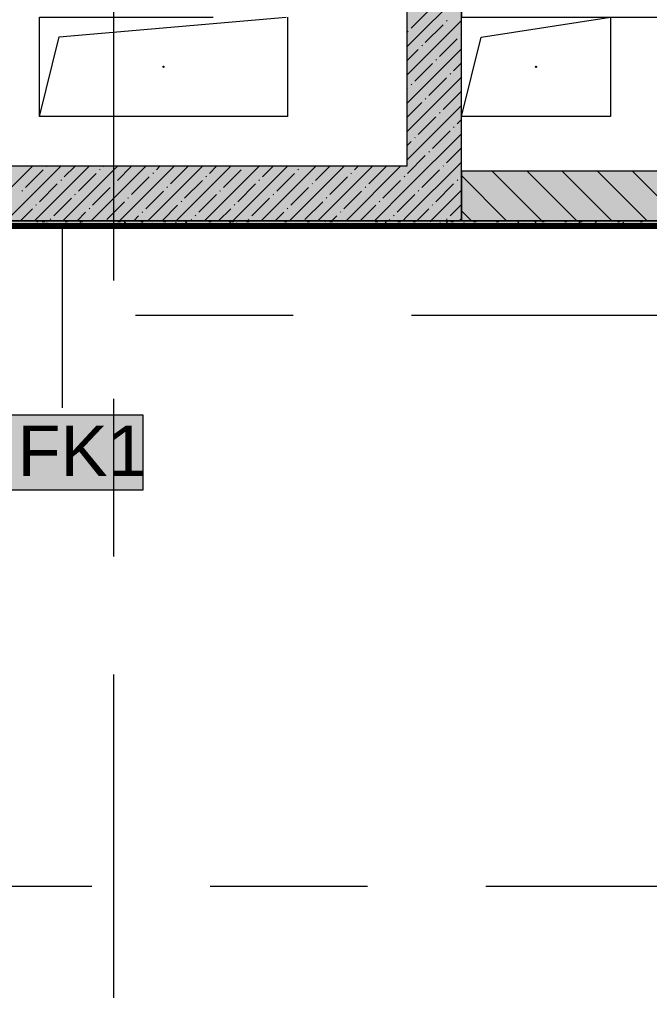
# Model space of a CAD drawing. Header units: millimetres. Extents: x -3817 to 677485, y -22715 to 103890.
# Drawn here: x 29473 to 32011, y 12591 to 16502 of the extents above; entities that cross this region are included whole.
import ezdxf

# ---------------------------------------------------------------- set-up
doc = ezdxf.new("R2010")
doc.units = ezdxf.units.MM
doc.layers.add('PDF _Геометрия', color=7, linetype='Continuous', true_color=0x1d1d1d)
doc.layers.add('PDF _Сплошная заливка', color=7, linetype='Continuous', true_color=0xffffff)
doc.layers.add('PDF _Текст', color=7, linetype='Continuous')
doc.styles.add('PDF GOST-Common', font='arial.ttf')

msp = doc.modelspace()

# ---------------------------------------------------------------- hatches: boundary and pattern name
at = {"layer": 'PDF _Сплошная заливка', "transparency": 33554559}
for points in [[(31253.3, 15691.3), (31253.3, 16891.3), (31033.3, 16891.3), (31033.3, 15691.3), (31121.3, 15691.3)], [(23033.3, 15691.3), (31033.3, 15691.3), (31033.3, 15911.3), (22833.3, 15911.3), (22833.3, 15691.3), (22969.2, 15691.3)], [(34453.3, 15691.3), (34453.3, 15891.3), (31253.3, 15891.3), (31253.3, 15691.3), (33838.7, 15691.3)], [(29423, 15671.3), (34453.3, 15671.3), (34453.3, 15691.3), (28283.3, 15691.3), (28283.3, 15671.3), (29338.1, 15671.3)]]:
    msp.add_hatch(color=256, dxfattribs=at).paths.add_polyline_path(points)

# ---------------------------------------------------------------- linework, layer by layer
at = {"layer": 'PDF _Геометрия', "color": 231, "lineweight": 70, "true_color": 0xff80c0}
for points in [[(28303.3, 14641.3), (28304.3, 14641.3), (28304.3, 15670.3), (34473.3, 15670.3), (34474.3, 15670.3), (34474.3, 20093)], [(34473.3, 15691.3), (34473.3, 15671.3), (28303.3, 15671.3)]]:
    msp.add_lwpolyline(points, dxfattribs=at)
at = {"layer": 'PDF _Геометрия', "color": 9, "lineweight": 9, "true_color": 0xc0c0c0}
for points in [[(28203.3, 13061.3), (28083.3, 13061.3), (28083.3, 13011.4), (27533.3, 13011.4), (27533.3, 13811.4), (28083.3, 13811.4), (28083.3, 13761.4), (28283.3, 13761.4), (28283.3, 13941.3), (28083.3, 13941.3), (28083.3, 13891.4), (27533.3, 13891.4), (27533.3, 14691.3), (28083.3, 14691.3), (28083.3, 14641.3), (28283.3, 14641.3), (28283.3, 15691.3), (31253.3, 15691.3), (34453.3, 15691.3), (34453.3, 15891.3), (34453.3, 19561.3), (34453.3, 19761.3), (34453.3, 15691.3), (34473.3, 15691.3)], [(30853.3, 16891.3), (31033.3, 16891.3), (31033.3, 15911.3), (24583.3, 15911.3), (24583.3, 16891.3), (26053.3, 16891.3)], [(33653.7, 15891.3), (31253.3, 15891.3), (31253.3, 15911.3), (31253.3, 16511.3), (33133.3, 16511.3)], [(28303.3, 15671.3), (34453.3, 15671.3), (34453.3, 15691.3), (28283.3, 15691.3), (28283.3, 15671.3), (28283.3, 14641.3), (28303.3, 14641.3)]]:
    msp.add_lwpolyline(points, dxfattribs=at)
at = {"layer": 'PDF _Геометрия', "color": 253, "lineweight": 9, "true_color": 0xaaaaaa}
for points in [[(29853.3, 15451), (29853.3, 17038.5)], [(29940.6, 15311.3), (30575.6, 15311.3)], [(31051.9, 15311.3), (32639.4, 15311.3)], [(29853.3, 14339.8), (29853.3, 14974.8)], [(29853.3, 12276), (29853.3, 13863.5)], [(28176.9, 13011.4), (29764.4, 13011.4)], [(30240.6, 13011.4), (30875.6, 13011.4)], [(31351.9, 13011.4), (32939.4, 13011.4)]]:
    msp.add_lwpolyline(points, dxfattribs=at)
at = {"layer": 'PDF _Геометрия', "lineweight": 9}
for points in [[(31033.3, 16392.3), (31253.3, 16612.3)], [(31050.8, 16466.9), (31122.1, 16538.2)], [(31033.3, 16278.3), (31253.3, 16498.3)], [(31107.8, 16409.9), (31179.1, 16481.1)], [(31193.4, 16495.4), (31195.7, 16497.8)], [(31036.6, 16452.6), (31038.9, 16455)], [(31250.4, 16438.4), (31252.8, 16440.7)], [(31093.6, 16395.6), (31096, 16398)], [(31164.9, 16352.8), (31236.1, 16424.1)], [(31033.3, 16164.2), (31253.3, 16384.2)], [(31033.3, 16335.3), (31079.3, 16381.3)], [(31065.1, 16253), (31136.4, 16324.3)], [(31150.6, 16338.6), (31153, 16341)], [(31221.9, 16295.8), (31253.3, 16327.2)], [(31207.6, 16281.6), (31210, 16283.9)], [(31033.3, 16050.2), (31253.3, 16270.2)], [(31050.8, 16238.8), (31053.2, 16241.2)], [(31122.1, 16196), (31193.4, 16267.3)], [(31033.3, 16221.2), (31036.6, 16224.5)], [(31179.1, 16139), (31250.4, 16210.3)], [(31033.3, 16107.2), (31093.6, 16167.5)], [(31033.3, 15936.1), (31253.3, 16156.1)], [(31107.8, 16181.8), (31110.2, 16184.1)], [(31164.9, 16124.7), (31167.2, 16127.1)], [(31079.3, 16039.2), (31150.6, 16110.5)], [(31236.1, 16082), (31253.3, 16099.1)], [(30902.6, 15691.3), (31033.3, 15822.1), (31253.3, 16042.1)], [(31136.4, 15982.2), (31207.6, 16053.5)], [(31221.9, 16067.7), (31224.3, 16070.1)], [(31033.3, 15993.1), (31050.8, 16010.7)], [(31065.1, 16024.9), (31067.4, 16027.3)], [(31122.1, 15967.9), (31124.5, 15970.3)], [(31193.4, 15925.2), (31253.3, 15985)], [(31016.6, 15691.3), (31033.3, 15708), (31253.3, 15928)], [(31036.6, 15882.4), (31107.8, 15953.7)], [(29305.9, 15691.3), (29525.9, 15911.3)], [(29419.9, 15691.3), (29639.9, 15911.3)], [(29496.9, 15825.4), (29568.2, 15896.6)], [(29534, 15691.3), (29754, 15911.3)], [(29582.4, 15910.9), (29582.9, 15911.3)], [(29648, 15691.3), (29868, 15911.3)], [(29653.7, 15868.1), (29696.9, 15911.3)], [(29710.7, 15811.1), (29782, 15882.4)], [(29762.1, 15691.3), (29982.1, 15911.3)], [(29796.3, 15896.6), (29798.6, 15899)], [(29810.5, 15910.9), (29811, 15911.3)], [(29867.6, 15853.9), (29925, 15911.3)], [(29876.1, 15691.3), (30096.1, 15911.3)], [(29990.2, 15691.3), (30210.2, 15911.3)], [(30010.1, 15882.4), (30012.5, 15884.8)], [(30024.4, 15896.6), (30039.1, 15911.3)], [(30081.4, 15839.6), (30152.7, 15910.9)], [(30104.2, 15691.3), (30324.2, 15911.3)], [(30218.3, 15691.3), (30438.3, 15911.3)], [(30238.2, 15882.4), (30267.2, 15911.3)], [(30295.2, 15825.4), (30366.5, 15896.6)], [(30332.3, 15691.3), (30552.3, 15911.3)], [(30380.8, 15910.9), (30381.2, 15911.3)], [(30446.4, 15691.3), (30666.4, 15911.3)], [(30452.1, 15868.1), (30495.3, 15911.3)], [(30509.1, 15811.1), (30580.4, 15882.4)], [(30560.4, 15691.3), (30780.4, 15911.3)], [(30594.6, 15896.6), (30597, 15899)], [(30608.9, 15910.9), (30609.3, 15911.3)], [(30665.9, 15853.9), (30723.4, 15911.3)], [(30674.5, 15691.3), (30894.5, 15911.3)], [(30788.5, 15691.3), (31008.5, 15911.3)], [(30808.5, 15882.4), (30810.8, 15884.8)], [(30822.7, 15896.6), (30837.4, 15911.3)], [(30879.7, 15839.6), (30951, 15910.9)], [(31093.6, 15825.4), (31164.9, 15896.6)], [(31179.1, 15910.9), (31181.5, 15913.3)], [(31576.7, 15691.3), (31376.7, 15891.3)], [(31718.1, 15691.3), (31518.1, 15891.3)], [(31859.5, 15691.3), (31659.5, 15891.3)], [(32000.9, 15691.3), (31800.9, 15891.3)], [(32142.4, 15691.3), (31942.4, 15891.3)], [(29639.5, 15853.9), (29641.8, 15856.2)], [(29853.3, 15839.6), (29855.7, 15842)], [(29924.6, 15796.8), (29995.9, 15868.1)], [(30138.4, 15782.6), (30209.7, 15853.9)], [(30224, 15868.1), (30226.3, 15870.5)], [(30437.8, 15853.9), (30440.2, 15856.2)], [(30651.6, 15839.6), (30654, 15842)], [(30722.9, 15796.8), (30794.2, 15868.1)], [(30936.8, 15782.6), (31008, 15853.9)], [(31022.3, 15868.1), (31024.7, 15870.5)], [(31236.1, 15853.9), (31238.5, 15856.2)], [(31250.4, 15868.1), (31253.3, 15871)], [(31435.3, 15691.3), (31253.3, 15873.3)], [(29482.6, 15811.1), (29485, 15813.5)], [(29553.9, 15768.3), (29625.2, 15839.6)], [(29767.8, 15754.1), (29839, 15825.4)], [(29981.6, 15739.8), (30052.9, 15811.1)], [(30067.1, 15825.4), (30069.5, 15827.7)], [(30281, 15811.1), (30283.4, 15813.5)], [(30352.3, 15768.3), (30423.5, 15839.6)], [(30566.1, 15754.1), (30637.4, 15825.4)], [(30779.9, 15739.8), (30851.2, 15811.1)], [(30865.5, 15825.4), (30867.9, 15827.7)], [(31079.3, 15811.1), (31081.7, 15813.5)], [(31130.7, 15691.3), (31253.3, 15814)], [(31150.6, 15768.3), (31221.9, 15839.6)], [(29610.9, 15711.3), (29682.2, 15782.6)], [(29696.5, 15796.8), (29698.9, 15799.2)], [(29824.8, 15697.1), (29896.1, 15768.3)], [(29910.3, 15782.6), (29912.7, 15785)], [(30124.2, 15768.3), (30126.5, 15770.7)], [(30195.4, 15725.6), (30266.7, 15796.8)], [(30409.3, 15711.3), (30480.6, 15782.6)], [(30494.8, 15796.8), (30497.2, 15799.2)], [(30623.1, 15697.1), (30694.4, 15768.3)], [(30708.7, 15782.6), (30711, 15785)], [(30922.5, 15768.3), (30924.9, 15770.7)], [(30993.8, 15725.6), (31033.3, 15765), (31065.1, 15796.8)], [(29476.9, 15691.3), (29525.4, 15739.8)], [(29539.7, 15754.1), (29542, 15756.4)], [(29705, 15691.3), (29739.3, 15725.6)], [(29753.5, 15739.8), (29755.9, 15742.2)], [(29967.3, 15725.6), (29969.7, 15727.9)], [(30047.2, 15691.3), (30109.9, 15754.1)], [(30275.3, 15691.3), (30323.8, 15739.8)], [(30338, 15754.1), (30340.4, 15756.4)], [(30503.4, 15691.3), (30537.6, 15725.6)], [(30551.9, 15739.8), (30554.2, 15742.2)], [(30765.7, 15725.6), (30768.1, 15727.9)], [(30845.5, 15691.3), (30908.3, 15754.1)], [(31073.6, 15691.3), (31122.1, 15739.8)], [(31136.4, 15754.1), (31138.7, 15756.4)], [(31207.6, 15711.3), (31253.3, 15756.9)], [(31293.8, 15691.3), (31253.3, 15731.9)], [(29596.7, 15697.1), (29599.1, 15699.4)], [(29933.1, 15691.3), (29953.1, 15711.3)], [(30161.2, 15691.3), (30166.9, 15697.1)], [(30181.2, 15711.3), (30183.6, 15713.7)], [(30395, 15697.1), (30397.4, 15699.4)], [(30731.5, 15691.3), (30751.4, 15711.3)], [(30959.6, 15691.3), (30965.3, 15697.1)], [(30979.5, 15711.3), (30981.9, 15713.7)], [(31193.4, 15697.1), (31195.7, 15699.4)], [(31244.7, 15691.3), (31253.3, 15699.9)]]:
    msp.add_lwpolyline(points, dxfattribs=at)
at = {"layer": 'PDF _Геометрия', "color": 7, "lineweight": 9}
for points in [[(31253.3, 16511.3), (31253.3, 16591.3), (31253.3, 16511.3), (31853.3, 16511.3), (31853.3, 16111.3), (31253.3, 16111.3), (31333.3, 16431.3), (31853.3, 16511.3)], [(30553.3, 16511.3), (30553.3, 16111.8), (29553.3, 16111.8), (29553.3, 16511.8), (30253.3, 16511.8)], [(29553.3, 16111.8), (29633.3, 16431.8), (30547.8, 16511.3)], [(29645.1, 15670.8), (29645.1, 14938.5)]]:
    msp.add_lwpolyline(points, dxfattribs=at)
for points in [[(31253.3, 15891.3), (31253.3, 15691.3)], [(29971.6, 14908.4), (29318.5, 14908.4), (29318.5, 14608.4), (29971.6, 14608.4)]]:
    msp.add_lwpolyline(points, close=True, dxfattribs=at)
at = {"layer": 'PDF _Геометрия', "color": 253, "lineweight": 9, "true_color": 0x9b9b9b}
for points in [[(29546.4, 15686), (29543.3, 15691.3)], [(29565, 15688.3), (29575.1, 15688.3)], [(29650, 15691.3), (29648.7, 15689)], [(29656.5, 15688.3), (29666.5, 15688.3)], [(29720.4, 15691.3), (29716.7, 15684.9)], [(29717.4, 15688.3), (29727.5, 15688.3)], [(29860.2, 15691.2), (29860.1, 15691.3)], [(29869.8, 15688.3), (29879.9, 15688.3)], [(29901.8, 15680), (29896.8, 15688.7)], [(29961.3, 15688.3), (29971.3, 15688.3)], [(29969.8, 15684.1), (29965.6, 15691.3)], [(30052.7, 15688.3), (30062.8, 15688.3)], [(30103.5, 15684.4), (30098.5, 15675.6)], [(30142.8, 15691.3), (30140.1, 15686.8)], [(30147.5, 15681.1), (30142.5, 15689.8)], [(30235.6, 15688.3), (30245.6, 15688.3)], [(30325.2, 15678.1), (30320.2, 15686.8)], [(30327, 15688.3), (30337.1, 15688.3)], [(30388, 15688.3), (30398, 15688.3)], [(30540.4, 15688.3), (30550.4, 15688.3)], [(30565.1, 15691.3), (30563.6, 15688.7)], [(30631.8, 15688.3), (30641.9, 15688.3)], [(30707, 15687.4), (30704.7, 15691.3)], [(30723.3, 15688.3), (30733.3, 15688.3)], [(30906.1, 15688.3), (30916.2, 15688.3)], [(30950.4, 15688.1), (30945.4, 15679.4)], [(30987.5, 15691.3), (30987, 15690.6)], [(30997.6, 15688.3), (31007.6, 15688.3)], [(31058.5, 15688.3), (31068.6, 15688.3)], [(31130.5, 15685.5), (31127.1, 15691.3)], [(31196.1, 15687.1), (31191.1, 15678.3)], [(31210.9, 15688.3), (31221, 15688.3)], [(31302.4, 15688.3), (31312.4, 15688.3)], [(31393.8, 15688.3), (31403.9, 15688.3)], [(31444.2, 15690.7), (31443.8, 15691.3)], [(31485.9, 15679.5), (31480.9, 15688.2)], [(31553.9, 15683.6), (31549.4, 15691.3)], [(31576.7, 15688.3), (31586.8, 15688.3)], [(31668.1, 15688.3), (31678.2, 15688.3)], [(31731.6, 15680.6), (31726.6, 15689.3)], [(31729.1, 15688.3), (31739.2, 15688.3)], [(31796.9, 15691.3), (31792.3, 15683.2)], [(31881.5, 15688.3), (31891.6, 15688.3)], [(31909.3, 15677.6), (31904.3, 15686.3)], [(31972.9, 15688.3), (31983, 15688.3)], [(29502.4, 15679.5), (29497.7, 15671.3)], [(29570.4, 15675.4), (29568.1, 15671.3)], [(29588, 15674.8), (29583, 15683.5)], [(29816.2, 15674.3), (29814.5, 15671.3)], [(30011.5, 15672.9), (30006.4, 15681.6)], [(30307.6, 15672.1), (30307.2, 15671.3)], [(30349.3, 15683.3), (30344.2, 15674.6)], [(30364.3, 15671.3), (30361.8, 15675.7)], [(30417.3, 15679.2), (30412.8, 15671.3)], [(30434.7, 15671.3), (30429.9, 15679.7)], [(30610.7, 15671.3), (30607.6, 15676.8)], [(30663, 15678.1), (30659.2, 15671.3)], [(30731.1, 15674), (30729.5, 15671.3)], [(30786.7, 15671.3), (30785.3, 15673.8)], [(31154.5, 15675.9), (31151.9, 15671.3)], [(31172.1, 15674.3), (31167.1, 15683)], [(31264.2, 15683), (31259.2, 15674.3)], [(31509.9, 15681.9), (31504.9, 15673.2)], [(31577.9, 15677.8), (31574.2, 15671.3)], [(31595.5, 15672.4), (31590.5, 15681.1)], [(31948.1, 15671.3), (31945.9, 15675.2)], [(32001.4, 15679.7), (31996.6, 15671.3)]]:
    msp.add_lwpolyline(points, dxfattribs=at)
at = {"layer": 'PDF _Геометрия', "color": 7, "lineweight": 9}
for centre in [(30053.3, 16311.8), (31553.3, 16311.3)]:
    msp.add_circle(centre, 2.5, dxfattribs=at)
at = {"layer": 'PDF _Сплошная заливка', "lineweight": 9, "transparency": 33554559}
msp.add_solid([(29971.6, 14908.4), (29318.5, 14908.4), (29971.6, 14608.4), (29318.5, 14608.4)], dxfattribs=at)

# ---------------------------------------------------------------- texts
at = {"layer": 'PDF _Текст', "insert": (29465.6, 14765), "char_height": 203.2, "attachment_point": 4, "style": 'PDF GOST-Common'}
msp.add_mtext('FK1', dxfattribs=at)

doc.saveas('drawing.dxf')
